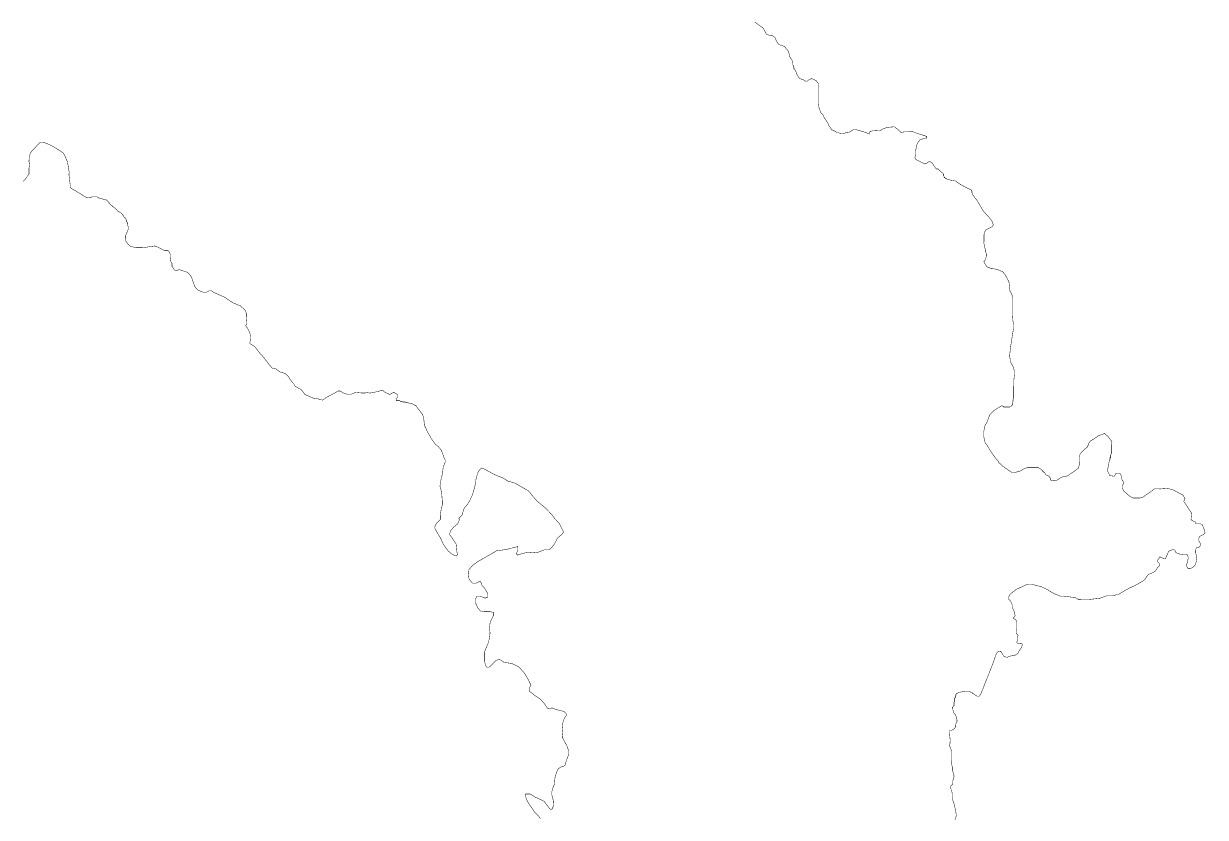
# Model space of a CAD drawing. Header units: metres. Extents: x 273899 to 302286, y 1977397 to 2102169.
# Drawn here: x 290609 to 298278, y 2013582 to 2018734 of the extents above; entities that cross this region are included whole.
import ezdxf

# ---------------------------------------------------------------- set-up
doc = ezdxf.new("R2010")
doc.units = ezdxf.units.M
doc.header["$MEASUREMENT"] = 0
doc.layers.add('HAZARDS LINE', color=1, linetype='Continuous')

msp = doc.modelspace()

# ---------------------------------------------------------------- linework, layer by layer
at = {"layer": 'HAZARDS LINE', "lineweight": 18}
for points in [[(296653.3, 2013565.8, 3, 3, 0), (296661.6, 2013593.8, 3, 3, 0), (296657.8, 2013621.8, 3, 3, 0), (296646.1, 2013674, 3, 3, 0), (296634.4, 2013706.1, 3, 3, 0), (296634.4, 2013718.1, 3, 3, 0), (296634.6, 2013742.1, 3, 3, 0), (296630.7, 2013754.2, 3, 3, 0), (296626.8, 2013766.2, 3, 3, 0), (296622.9, 2013778.2, 3, 3, 0), (296626.9, 2013786.2, 3, 3, 0), (296635, 2013794.2, 3, 3, 0), (296639.1, 2013806.1, 3, 3, 0), (296639.2, 2013822.1, 3, 3, 0), (296643.3, 2013834.1, 3, 3, 0), (296647.4, 2013850.1, 3, 3, 0), (296643.5, 2013862.2, 3, 3, 0), (296639.6, 2013878.2, 3, 3, 0), (296635.7, 2013890.2, 3, 3, 0), (296635.8, 2013906.2, 3, 3, 0), (296632, 2013926.3, 3, 3, 0), (296628, 2013934.3, 3, 3, 0), (296632.1, 2013950.3, 3, 3, 0), (296632.6, 2014010.4, 3, 3, 0), (296632.6, 2014014.4, 3, 3, 0), (296628.6, 2014018.4, 3, 3, 0), (296624.7, 2014030.4, 3, 3, 0), (296620.8, 2014038.5, 3, 3, 0), (296616.9, 2014050.5, 3, 3, 0), (296616.9, 2014054.5, 3, 3, 0), (296621, 2014062.5, 3, 3, 0), (296621.2, 2014090.5, 3, 3, 0), (296617.4, 2014126.6, 3, 3, 0), (296617.5, 2014142.6, 3, 3, 0), (296621.6, 2014146.6, 3, 3, 0), (296625.6, 2014146.5, 3, 3, 0), (296637.6, 2014150.4, 3, 3, 0), (296649.7, 2014158.4, 3, 3, 0), (296657.8, 2014170.3, 3, 3, 0), (296657.8, 2014178.3, 3, 3, 0), (296657.9, 2014190.3, 3, 3, 0), (296661.9, 2014194.3, 3, 3, 0), (296666, 2014202.3, 3, 3, 0), (296666.1, 2014214.3, 3, 3, 0), (296662.2, 2014230.3, 3, 3, 0), (296658.3, 2014242.4, 3, 3, 0), (296654.4, 2014250.4, 3, 3, 0), (296646.4, 2014258.5, 3, 3, 0), (296642.5, 2014270.5, 3, 3, 0), (296638.6, 2014282.5, 3, 3, 0), (296638.6, 2014286.6, 3, 3, 0), (296634.6, 2014286.6, 3, 3, 0), (296634.6, 2014290.6, 3, 3, 0), (296634.7, 2014294.6, 3, 3, 0), (296638.7, 2014294.6, 3, 3, 0), (296638.7, 2014298.6, 3, 3, 0), (296642.7, 2014302.5, 3, 3, 0), (296642.8, 2014306.5, 3, 3, 0), (296646.8, 2014306.5, 3, 3, 0), (296646.8, 2014310.5, 3, 3, 0), (296646.8, 2014314.5, 3, 3, 0), (296646.8, 2014318.5, 3, 3, 0), (296646.9, 2014322.5, 3, 3, 0), (296646.9, 2014326.5, 3, 3, 0), (296646.9, 2014330.5, 3, 3, 0), (296651, 2014334.5, 3, 3, 0), (296651, 2014338.5, 3, 3, 0), (296651, 2014342.5, 3, 3, 0), (296651.1, 2014346.5, 3, 3, 0), (296651.1, 2014350.5, 3, 3, 0), (296651.1, 2014354.5, 3, 3, 0), (296651.1, 2014358.5, 3, 3, 0), (296655.1, 2014358.5, 3, 3, 0), (296655.2, 2014362.5, 3, 3, 0), (296655.2, 2014366.5, 3, 3, 0), (296655.2, 2014370.5, 3, 3, 0), (296659.3, 2014374.5, 3, 3, 0), (296659.3, 2014378.5, 3, 3, 0), (296659.3, 2014382.5, 3, 3, 0), (296679.4, 2014394.3, 3, 3, 0), (296683.4, 2014394.3, 3, 3, 0), (296723.5, 2014402, 3, 3, 0), (296735.5, 2014401.9, 3, 3, 0), (296739.5, 2014401.9, 3, 3, 0), (296743.5, 2014401.9, 3, 3, 0), (296747.5, 2014401.9, 3, 3, 0), (296751.5, 2014397.8, 3, 3, 0), (296755.5, 2014393.8, 3, 3, 0), (296763.4, 2014389.7, 3, 3, 0), (296767.5, 2014389.7, 3, 3, 0), (296767.4, 2014385.7, 3, 3, 0), (296771.4, 2014385.7, 3, 3, 0), (296795.3, 2014369.5, 3, 3, 0), (296811.3, 2014369.4, 3, 3, 0), (296819.4, 2014381.3, 3, 3, 0), (296831.6, 2014409.2, 3, 3, 0), (296848, 2014453.2, 3, 3, 0), (296872.4, 2014513, 3, 3, 0), (296905.1, 2014596.9, 3, 3, 0), (296917.4, 2014636.8, 3, 3, 0), (296929.5, 2014656.7, 3, 3, 0), (296949.6, 2014660.6, 3, 3, 0), (296961.4, 2014644.5, 3, 3, 0), (296969.3, 2014628.4, 3, 3, 0), (296989.3, 2014620.3, 3, 3, 0), (297005.4, 2014628.2, 3, 3, 0), (297029.4, 2014632, 3, 3, 0), (297045.4, 2014635.9, 3, 3, 0), (297061.5, 2014647.8, 3, 3, 0), (297069.7, 2014663.7, 3, 3, 0), (297077.8, 2014675.7, 3, 3, 0), (297085.9, 2014687.6, 3, 3, 0), (297090, 2014707.6, 3, 3, 0), (297086, 2014711.6, 3, 3, 0), (297078, 2014711.7, 3, 3, 0), (297066, 2014707.8, 3, 3, 0), (297054, 2014715.9, 3, 3, 0), (297058.2, 2014735.9, 3, 3, 0), (297058.3, 2014747.9, 3, 3, 0), (297062.4, 2014763.9, 3, 3, 0), (297050.5, 2014776, 3, 3, 0), (297050.6, 2014788, 3, 3, 0), (297050.6, 2014796, 3, 3, 0), (297054.7, 2014804, 3, 3, 0), (297054.8, 2014820, 3, 3, 0), (297054.9, 2014836, 3, 3, 0), (297055, 2014852, 3, 3, 0), (297047.1, 2014864.1, 3, 3, 0), (297043.1, 2014868.1, 3, 3, 0), (297035.2, 2014872.2, 3, 3, 0), (297031.2, 2014876.2, 3, 3, 0), (297043.3, 2014892.1, 3, 3, 0), (297039.4, 2014908.2, 3, 3, 0), (297035.5, 2014924.2, 3, 3, 0), (297023.7, 2014948.3, 3, 3, 0), (297023.8, 2014964.3, 3, 3, 0), (297012, 2014988.4, 3, 3, 0), (297008, 2014992.5, 3, 3, 0), (297004.1, 2014996.5, 3, 3, 0), (297000, 2014996.5, 3, 3, 0), (297000.1, 2015000.5, 3, 3, 0), (297000.1, 2015004.5, 3, 3, 0), (297000.1, 2015008.5, 3, 3, 0), (297000.2, 2015012.5, 3, 3, 0), (297004.2, 2015016.5, 3, 3, 0), (297004.2, 2015020.5, 3, 3, 0), (297008.3, 2015024.5, 3, 3, 0), (297008.3, 2015028.5, 3, 3, 0), (297032.4, 2015048.3, 3, 3, 0), (297048.5, 2015060.2, 3, 3, 0), (297104.8, 2015087.8, 3, 3, 0), (297108.8, 2015087.8, 3, 3, 0), (297112.8, 2015091.8, 3, 3, 0), (297116.8, 2015091.7, 3, 3, 0), (297128.9, 2015095.7, 3, 3, 0), (297132.9, 2015095.6, 3, 3, 0), (297136.9, 2015095.6, 3, 3, 0), (297140.9, 2015095.6, 3, 3, 0), (297144.9, 2015095.5, 3, 3, 0), (297148.9, 2015095.5, 3, 3, 0), (297152.9, 2015095.5, 3, 3, 0), (297156.9, 2015095.5, 3, 3, 0), (297176.8, 2015087.3, 3, 3, 0), (297200.8, 2015083.1, 3, 3, 0), (297224.8, 2015074.9, 3, 3, 0), (297256.7, 2015058.7, 3, 3, 0), (297260.7, 2015054.7, 3, 3, 0), (297296.5, 2015034.4, 3, 3, 0), (297336.4, 2015018.1, 3, 3, 0), (297360.5, 2015017.9, 3, 3, 0), (297392.4, 2015013.7, 3, 3, 0), (297432.4, 2015009.4, 3, 3, 0), (297452.4, 2014997.2, 3, 3, 0), (297476.4, 2014997, 3, 3, 0), (297500.4, 2014996.9, 3, 3, 0), (297524.4, 2014996.7, 3, 3, 0), (297592.5, 2015004.2, 3, 3, 0), (297612.6, 2015012.1, 3, 3, 0), (297636.7, 2015019.9, 3, 3, 0), (297672.7, 2015019.6, 3, 3, 0), (297716.8, 2015031.3, 3, 3, 0), (297736.9, 2015043.2, 3, 3, 0), (297757, 2015055, 3, 3, 0), (297785.1, 2015070.8, 3, 3, 0), (297813.2, 2015082.7, 3, 3, 0), (297841.4, 2015098.5, 3, 3, 0), (297869.5, 2015114.3, 3, 3, 0), (297885.6, 2015126.2, 3, 3, 0), (297897.8, 2015146.1, 3, 3, 0), (297905.9, 2015158, 3, 3, 0), (297925.9, 2015165.9, 3, 3, 0), (297942, 2015173.8, 3, 3, 0), (297954.1, 2015181.7, 3, 3, 0), (297966.2, 2015201.6, 3, 3, 0), (297982.4, 2015217.5, 3, 3, 0), (297982.4, 2015225.5, 3, 3, 0), (297970.5, 2015237.6, 3, 3, 0), (297966.6, 2015249.7, 3, 3, 0), (297974.7, 2015261.6, 3, 3, 0), (297982.8, 2015273.6, 3, 3, 0), (297998.7, 2015265.5, 3, 3, 0), (298018.7, 2015261.3, 3, 3, 0), (298022.8, 2015269.3, 3, 3, 0), (298030.9, 2015289.2, 3, 3, 0), (298039.1, 2015309.2, 3, 3, 0), (298067.2, 2015321, 3, 3, 0), (298079.1, 2015316.9, 3, 3, 0), (298087, 2015300.8, 3, 3, 0), (298103, 2015292.7, 3, 3, 0), (298135, 2015288.5, 3, 3, 0), (298151, 2015288.4, 3, 3, 0), (298163, 2015284.3, 3, 3, 0), (298166.9, 2015268.2, 3, 3, 0), (298162.7, 2015244.2, 3, 3, 0), (298154.5, 2015216.3, 3, 3, 0), (298166.3, 2015196.2, 3, 3, 0), (298178.3, 2015196.1, 3, 3, 0), (298194.4, 2015204, 3, 3, 0), (298210.5, 2015219.9, 3, 3, 0), (298218.7, 2015239.8, 3, 3, 0), (298222.9, 2015263.8, 3, 3, 0), (298219, 2015279.9, 3, 3, 0), (298215.1, 2015299.9, 3, 3, 0), (298215.3, 2015319.9, 3, 3, 0), (298219.4, 2015331.9, 3, 3, 0), (298235.4, 2015335.8, 3, 3, 0), (298243.5, 2015343.7, 3, 3, 0), (298247.5, 2015355.7, 3, 3, 0), (298235.7, 2015375.8, 3, 3, 0), (298235.8, 2015395.8, 3, 3, 0), (298243.9, 2015407.8, 3, 3, 0), (298268, 2015419.6, 3, 3, 0), (298276.1, 2015431.6, 3, 3, 0), (298268.3, 2015455.6, 3, 3, 0), (298256.5, 2015483.8, 3, 3, 0), (298244.5, 2015487.9, 3, 3, 0), (298216.5, 2015488.1, 3, 3, 0), (298212.6, 2015500.1, 3, 3, 0), (298192.6, 2015508.2, 3, 3, 0), (298184.7, 2015516.3, 3, 3, 0), (298189, 2015556.3, 3, 3, 0), (298177.1, 2015572.4, 3, 3, 0), (298157.3, 2015604.6, 3, 3, 0), (298137.5, 2015632.8, 3, 3, 0), (298145.6, 2015648.7, 3, 3, 0), (298133.8, 2015672.8, 3, 3, 0), (298074, 2015705.3, 3, 3, 0), (298034, 2015717.6, 3, 3, 0), (297986, 2015713.9, 3, 3, 0), (297946, 2015714.2, 3, 3, 0), (297921.8, 2015694.4, 3, 3, 0), (297897.7, 2015678.5, 3, 3, 0), (297869.5, 2015658.7, 3, 3, 0), (297853.5, 2015654.9, 3, 3, 0), (297829.4, 2015655, 3, 3, 0), (297809.4, 2015655.2, 3, 3, 0), (297785.5, 2015667.4, 3, 3, 0), (297749.7, 2015699.6, 3, 3, 0), (297737.9, 2015719.8, 3, 3, 0), (297738, 2015735.8, 3, 3, 0), (297750.1, 2015751.7, 3, 3, 0), (297734.3, 2015779.8, 3, 3, 0), (297730.5, 2015803.9, 3, 3, 0), (297722.5, 2015815.9, 3, 3, 0), (297698.5, 2015816.1, 3, 3, 0), (297686.4, 2015796.2, 3, 3, 0), (297658.4, 2015800.4, 3, 3, 0), (297642.6, 2015832.5, 3, 3, 0), (297655.1, 2015900.5, 3, 3, 0), (297659.1, 2015904.5, 3, 3, 0), (297659.2, 2015912.5, 3, 3, 0), (297659.2, 2015916.5, 3, 3, 0), (297663.2, 2015916.5, 3, 3, 0), (297663.4, 2015932.5, 3, 3, 0), (297663.4, 2015936.5, 3, 3, 0), (297667.4, 2015940.5, 3, 3, 0), (297667.5, 2015956.5, 3, 3, 0), (297667.6, 2015960.5, 3, 3, 0), (297667.7, 2015976.5, 3, 3, 0), (297667.7, 2015980.5, 3, 3, 0), (297667.9, 2016000.5, 3, 3, 0), (297672, 2016020.5, 3, 3, 0), (297668, 2016024.5, 3, 3, 0), (297668.1, 2016028.5, 3, 3, 0), (297664.1, 2016028.6, 3, 3, 0), (297644.2, 2016056.7, 3, 3, 0), (297628.3, 2016068.9, 3, 3, 0), (297624.4, 2016072.9, 3, 3, 0), (297620.3, 2016072.9, 3, 3, 0), (297580.2, 2016057.2, 3, 3, 0), (297576.2, 2016053.2, 3, 3, 0), (297540, 2016029.5, 3, 3, 0), (297536, 2016029.5, 3, 3, 0), (297519.8, 2016009.6, 3, 3, 0), (297519.8, 2016005.6, 3, 3, 0), (297515.7, 2015993.6, 3, 3, 0), (297511.7, 2015989.6, 3, 3, 0), (297511.6, 2015985.6, 3, 3, 0), (297487.5, 2015965.8, 3, 3, 0), (297467.3, 2015945.9, 3, 3, 0), (297459.1, 2015922, 3, 3, 0), (297459, 2015901.9, 3, 3, 0), (297458.9, 2015885.9, 3, 3, 0), (297462.9, 2015885.9, 3, 3, 0), (297454.6, 2015849.9, 3, 3, 0), (297450.6, 2015846, 3, 3, 0), (297422.4, 2015826.1, 3, 3, 0), (297382.2, 2015798.4, 3, 3, 0), (297346.1, 2015790.7, 3, 3, 0), (297313.9, 2015770.9, 3, 3, 0), (297293.9, 2015767, 3, 3, 0), (297273.9, 2015771.2, 3, 3, 0), (297273.9, 2015775.2, 3, 3, 0), (297274, 2015779.2, 3, 3, 0), (297270, 2015779.2, 3, 3, 0), (297270, 2015783.2, 3, 3, 0), (297270, 2015787.2, 3, 3, 0), (297266, 2015787.3, 3, 3, 0), (297266, 2015791.3, 3, 3, 0), (297266.1, 2015795.3, 3, 3, 0), (297262.1, 2015795.3, 3, 3, 0), (297258.1, 2015799.3, 3, 3, 0), (297250.1, 2015803.4, 3, 3, 0), (297246.1, 2015803.4, 3, 3, 0), (297242.1, 2015807.5, 3, 3, 0), (297238.2, 2015811.5, 3, 3, 0), (297238.2, 2015815.5, 3, 3, 0), (297234.2, 2015819.5, 3, 3, 0), (297230.3, 2015823.6, 3, 3, 0), (297226.3, 2015823.6, 3, 3, 0), (297226.3, 2015827.6, 3, 3, 0), (297222.3, 2015827.6, 3, 3, 0), (297222.3, 2015831.6, 3, 3, 0), (297218.3, 2015831.6, 3, 3, 0), (297218.3, 2015835.6, 3, 3, 0), (297214.3, 2015835.7, 3, 3, 0), (297214.4, 2015839.7, 3, 3, 0), (297194.4, 2015851.8, 3, 3, 0), (297190.4, 2015851.9, 3, 3, 0), (297186.4, 2015851.9, 3, 3, 0), (297182.4, 2015851.9, 3, 3, 0), (297174.4, 2015852, 3, 3, 0), (297170.4, 2015852, 3, 3, 0), (297158.4, 2015852.1, 3, 3, 0), (297150.4, 2015852.2, 3, 3, 0), (297142.4, 2015852.2, 3, 3, 0), (297138.4, 2015852.2, 3, 3, 0), (297130.4, 2015852.3, 3, 3, 0), (297126.4, 2015852.3, 3, 3, 0), (297122.4, 2015852.4, 3, 3, 0), (297098.3, 2015844.5, 3, 3, 0), (297082.2, 2015832.6, 3, 3, 0), (297058.1, 2015824.8, 3, 3, 0), (297038.1, 2015821, 3, 3, 0), (297022.1, 2015821.1, 3, 3, 0), (296974.3, 2015853.4, 3, 3, 0), (296970.3, 2015857.5, 3, 3, 0), (296966.3, 2015857.5, 3, 3, 0), (296942.5, 2015881.7, 3, 3, 0), (296938.5, 2015881.7, 3, 3, 0), (296938.5, 2015885.7, 3, 3, 0), (296930.6, 2015897.8, 3, 3, 0), (296926.6, 2015901.8, 3, 3, 0), (296922.6, 2015905.9, 3, 3, 0), (296918.7, 2015909.9, 3, 3, 0), (296898.9, 2015938.1, 3, 3, 0), (296875.1, 2015974.3, 3, 3, 0), (296847.4, 2016018.5, 3, 3, 0), (296839.7, 2016054.6, 3, 3, 0), (296839.9, 2016086.6, 3, 3, 0), (296844.1, 2016110.6, 3, 3, 0), (296848.2, 2016126.6, 3, 3, 0), (296860.4, 2016146.5, 3, 3, 0), (296872.6, 2016178.5, 3, 3, 0), (296880.7, 2016198.4, 3, 3, 0), (296900.9, 2016218.3, 3, 3, 0), (296929.1, 2016238.1, 3, 3, 0), (296957.2, 2016253.9, 3, 3, 0), (296969.2, 2016249.8, 3, 3, 0), (296969.2, 2016245.8, 3, 3, 0), (296973.2, 2016245.8, 3, 3, 0), (296997.2, 2016245.6, 3, 3, 0), (297001.2, 2016245.6, 3, 3, 0), (297005.2, 2016245.6, 3, 3, 0), (297009.2, 2016245.5, 3, 3, 0), (297013.2, 2016249.5, 3, 3, 0), (297017.2, 2016249.5, 3, 3, 0), (297017.2, 2016253.5, 3, 3, 0), (297021.2, 2016253.4, 3, 3, 0), (297021.3, 2016257.5, 3, 3, 0), (297025.3, 2016257.4, 3, 3, 0), (297025.3, 2016261.4, 3, 3, 0), (297025.3, 2016265.4, 3, 3, 0), (297025.4, 2016269.4, 3, 3, 0), (297029.5, 2016281.4, 3, 3, 0), (297029.5, 2016289.4, 3, 3, 0), (297029.5, 2016293.4, 3, 3, 0), (297033.6, 2016305.4, 3, 3, 0), (297034.5, 2016417.5, 3, 3, 0), (297038.7, 2016453.5, 3, 3, 0), (297038.9, 2016477.5, 3, 3, 0), (297031.1, 2016505.6, 3, 3, 0), (297011.3, 2016541.8, 3, 3, 0), (297011.4, 2016549.8, 3, 3, 0), (297007.6, 2016577.8, 3, 3, 0), (297011.9, 2016621.8, 3, 3, 0), (297024.6, 2016705.8, 3, 3, 0), (297032.9, 2016757.8, 3, 3, 0), (297033.1, 2016781.8, 3, 3, 0), (297029.3, 2016801.9, 3, 3, 0), (297025.6, 2016849.9, 3, 3, 0), (297025.6, 2016853.9, 3, 3, 0), (297026.1, 2016918, 3, 3, 0), (297026.4, 2016958, 3, 3, 0), (297030.4, 2016958, 3, 3, 0), (297026.4, 2016958, 3, 3, 0), (297026.4, 2016962, 3, 3, 0), (297022.5, 2016974.1, 3, 3, 0), (297022.5, 2016978.1, 3, 3, 0), (297014.6, 2016990.1, 3, 3, 0), (297010.7, 2016994.2, 3, 3, 0), (297003.1, 2017058.3, 3, 3, 0), (296979.4, 2017102.5, 3, 3, 0), (296963.6, 2017122.6, 3, 3, 0), (296927.7, 2017138.9, 3, 3, 0), (296899.7, 2017143.1, 3, 3, 0), (296887.7, 2017143.2, 3, 3, 0), (296871.7, 2017151.3, 3, 3, 0), (296859.7, 2017155.4, 3, 3, 0), (296851.8, 2017167.5, 3, 3, 0), (296843.9, 2017183.5, 3, 3, 0), (296840, 2017191.6, 3, 3, 0), (296844, 2017191.6, 3, 3, 0), (296852.1, 2017207.5, 3, 3, 0), (296856.2, 2017223.5, 3, 3, 0), (296856.3, 2017239.5, 3, 3, 0), (296852.4, 2017251.5, 3, 3, 0), (296852.5, 2017259.5, 3, 3, 0), (296848.6, 2017271.6, 3, 3, 0), (296844.7, 2017287.6, 3, 3, 0), (296840.8, 2017307.7, 3, 3, 0), (296840.9, 2017323.7, 3, 3, 0), (296841.1, 2017351.7, 3, 3, 0), (296841.2, 2017363.7, 3, 3, 0), (296849.4, 2017391.7, 3, 3, 0), (296861.5, 2017399.6, 3, 3, 0), (296893.7, 2017415.4, 3, 3, 0), (296901.7, 2017427.3, 3, 3, 0), (296893.9, 2017451.4, 3, 3, 0), (296882, 2017467.5, 3, 3, 0), (296838.3, 2017515.9, 3, 3, 0), (296794.8, 2017588.3, 3, 3, 0), (296767.1, 2017624.5, 3, 3, 0), (296767.1, 2017628.5, 3, 3, 0), (296763.2, 2017636.5, 3, 3, 0), (296763.2, 2017640.5, 3, 3, 0), (296763.2, 2017644.5, 3, 3, 0), (296759.3, 2017648.6, 3, 3, 0), (296759.3, 2017652.6, 3, 3, 0), (296755.3, 2017656.6, 3, 3, 0), (296727.4, 2017668.8, 3, 3, 0), (296683.5, 2017693.2, 3, 3, 0), (296655.7, 2017713.4, 3, 3, 0), (296651.7, 2017713.4, 3, 3, 0), (296647.7, 2017713.4, 3, 3, 0), (296607.7, 2017721.7, 3, 3, 0), (296603.7, 2017721.8, 3, 3, 0), (296599.7, 2017725.8, 3, 3, 0), (296595.7, 2017729.8, 3, 3, 0), (296591.7, 2017729.9, 3, 3, 0), (296587.8, 2017733.9, 3, 3, 0), (296583.8, 2017733.9, 3, 3, 0), (296583.8, 2017737.9, 3, 3, 0), (296579.8, 2017746, 3, 3, 0), (296579.9, 2017750, 3, 3, 0), (296579.9, 2017754, 3, 3, 0), (296575.9, 2017754, 3, 3, 0), (296576, 2017762, 3, 3, 0), (296564, 2017770.1, 3, 3, 0), (296544.1, 2017790.3, 3, 3, 0), (296532.1, 2017790.3, 3, 3, 0), (296500.4, 2017834.6, 3, 3, 0), (296484.5, 2017838.7, 3, 3, 0), (296468.4, 2017826.8, 3, 3, 0), (296456.3, 2017822.9, 3, 3, 0), (296400.5, 2017851.4, 3, 3, 0), (296392.6, 2017863.4, 3, 3, 0), (296396.7, 2017883.4, 3, 3, 0), (296396.9, 2017903.4, 3, 3, 0), (296401, 2017927.4, 3, 3, 0), (296405.2, 2017947.4, 3, 3, 0), (296413.3, 2017963.4, 3, 3, 0), (296425.4, 2017979.3, 3, 3, 0), (296457.6, 2017991.1, 3, 3, 0), (296469.6, 2017991, 3, 3, 0), (296469.6, 2017995, 3, 3, 0), (296469.6, 2017999, 3, 3, 0), (296469.6, 2018003, 3, 3, 0), (296465.6, 2018003, 3, 3, 0), (296389.8, 2018027.6, 3, 3, 0), (296373.8, 2018035.7, 3, 3, 0), (296349.8, 2018031.9, 3, 3, 0), (296329.8, 2018032, 3, 3, 0), (296301.7, 2018028.2, 3, 3, 0), (296281.8, 2018048.4, 3, 3, 0), (296269.9, 2018056.5, 3, 3, 0), (296262, 2018064.6, 3, 3, 0), (296217.9, 2018060.9, 3, 3, 0), (296189.8, 2018053.1, 3, 3, 0), (296169.7, 2018041.2, 3, 3, 0), (296117.7, 2018037.6, 3, 3, 0), (296101.6, 2018033.7, 3, 3, 0), (296097.5, 2018017.7, 3, 3, 0), (296065.6, 2018030, 3, 3, 0), (296009.6, 2018046.4, 3, 3, 0), (295993.6, 2018046.5, 3, 3, 0), (295981.6, 2018038.6, 3, 3, 0), (295969.5, 2018030.7, 3, 3, 0), (295945.5, 2018026.8, 3, 3, 0), (295929.4, 2018018.9, 3, 3, 0), (295913.4, 2018019.1, 3, 3, 0), (295909.4, 2018023.1, 3, 3, 0), (295905.4, 2018023.1, 3, 3, 0), (295901.4, 2018023.2, 3, 3, 0), (295897.4, 2018027.2, 3, 3, 0), (295889.4, 2018027.2, 3, 3, 0), (295881.4, 2018031.3, 3, 3, 0), (295873.5, 2018035.4, 3, 3, 0), (295869.5, 2018039.4, 3, 3, 0), (295857.5, 2018043.5, 3, 3, 0), (295853.5, 2018043.5, 3, 3, 0), (295849.6, 2018051.6, 3, 3, 0), (295833.7, 2018071.7, 3, 3, 0), (295833.8, 2018079.7, 3, 3, 0), (295829.8, 2018083.7, 3, 3, 0), (295825.8, 2018091.8, 3, 3, 0), (295810, 2018115.9, 3, 3, 0), (295798.1, 2018136, 3, 3, 0), (295798.2, 2018140, 3, 3, 0), (295782.3, 2018156.1, 3, 3, 0), (295770.5, 2018188.3, 3, 3, 0), (295766.7, 2018220.3, 3, 3, 0), (295767.4, 2018304.4, 3, 3, 0), (295767.6, 2018344.4, 3, 3, 0), (295751.8, 2018364.5, 3, 3, 0), (295723.9, 2018376.8, 3, 3, 0), (295719.9, 2018376.8, 3, 3, 0), (295707.8, 2018368.9, 3, 3, 0), (295703.8, 2018368.9, 3, 3, 0), (295699.8, 2018364.9, 3, 3, 0), (295695.7, 2018360.9, 3, 3, 0), (295691.7, 2018361, 3, 3, 0), (295683.7, 2018361, 3, 3, 0), (295679.7, 2018361.1, 3, 3, 0), (295679.7, 2018365.1, 3, 3, 0), (295675.7, 2018365.1, 3, 3, 0), (295671.7, 2018365.1, 3, 3, 0), (295671.8, 2018369.1, 3, 3, 0), (295643.8, 2018377.3, 3, 3, 0), (295628, 2018401.5, 3, 3, 0), (295624.1, 2018417.5, 3, 3, 0), (295616.2, 2018429.6, 3, 3, 0), (295616.2, 2018433.6, 3, 3, 0), (295612.2, 2018433.6, 3, 3, 0), (295612.2, 2018437.6, 3, 3, 0), (295608.2, 2018437.7, 3, 3, 0), (295608.3, 2018445.7, 3, 3, 0), (295608.3, 2018449.7, 3, 3, 0), (295604.3, 2018453.7, 3, 3, 0), (295604.4, 2018457.7, 3, 3, 0), (295604.4, 2018461.7, 3, 3, 0), (295600.4, 2018465.7, 3, 3, 0), (295600.4, 2018469.7, 3, 3, 0), (295600.5, 2018473.7, 3, 3, 0), (295600.5, 2018477.7, 3, 3, 0), (295596.6, 2018493.8, 3, 3, 0), (295580.8, 2018517.9, 3, 3, 0), (295573, 2018554, 3, 3, 0), (295545.3, 2018586.2, 3, 3, 0), (295521.3, 2018594.4, 3, 3, 0), (295509.3, 2018598.5, 3, 3, 0), (295493.5, 2018622.7, 3, 3, 0), (295485.6, 2018642.7, 3, 3, 0), (295469.7, 2018654.9, 3, 3, 0), (295445.7, 2018659, 3, 3, 0), (295433.7, 2018663.1, 3, 3, 0), (295425.8, 2018671.2, 3, 3, 0), (295410, 2018703.3, 3, 3, 0), (295354.3, 2018743.8, 3, 3, 0)], [(290607.4, 2017709.6, 3, 3, 0), (290623.5, 2017729.5, 3, 3, 0), (290643.8, 2017757.3, 3, 3, 0), (290644.1, 2017797.4, 3, 3, 0), (290648.2, 2017813.4, 3, 3, 0), (290644.3, 2017837.4, 3, 3, 0), (290644.6, 2017869.4, 3, 3, 0), (290648.7, 2017881.4, 3, 3, 0), (290652.8, 2017893.4, 3, 3, 0), (290664.9, 2017909.3, 3, 3, 0), (290681, 2017925.2, 3, 3, 0), (290697.2, 2017945.1, 3, 3, 0), (290717.3, 2017965, 3, 3, 0), (290737.3, 2017964.8, 3, 3, 0), (290785.2, 2017944.5, 3, 3, 0), (290841, 2017912, 3, 3, 0), (290868.9, 2017891.8, 3, 3, 0), (290872.8, 2017883.8, 3, 3, 0), (290892.5, 2017839.6, 3, 3, 0), (290900.2, 2017799.5, 3, 3, 0), (290904.1, 2017775.5, 3, 3, 0), (290903.9, 2017747.4, 3, 3, 0), (290911.4, 2017687.3, 3, 3, 0), (290911.3, 2017675.3, 3, 3, 0), (290915.3, 2017667.3, 3, 3, 0), (290927.2, 2017659.2, 3, 3, 0), (290955.1, 2017643, 3, 3, 0), (291014.9, 2017606.5, 3, 3, 0), (291038.9, 2017602.3, 3, 3, 0), (291042.9, 2017606.3, 3, 3, 0), (291046.9, 2017606.3, 3, 3, 0), (291051, 2017610.2, 3, 3, 0), (291087, 2017610, 3, 3, 0), (291087, 2017606, 3, 3, 0), (291091, 2017605.9, 3, 3, 0), (291094.9, 2017601.9, 3, 3, 0), (291098.9, 2017601.9, 3, 3, 0), (291142.9, 2017589.6, 3, 3, 0), (291146.9, 2017589.5, 3, 3, 0), (291162.8, 2017573.4, 3, 3, 0), (291162.8, 2017569.4, 3, 3, 0), (291174.7, 2017557.3, 3, 3, 0), (291186.6, 2017549.2, 3, 3, 0), (291186.6, 2017545.2, 3, 3, 0), (291190.6, 2017545.2, 3, 3, 0), (291214.5, 2017525, 3, 3, 0), (291218.4, 2017516.9, 3, 3, 0), (291222.4, 2017516.9, 3, 3, 0), (291226.4, 2017512.9, 3, 3, 0), (291230.4, 2017512.8, 3, 3, 0), (291234.4, 2017508.8, 3, 3, 0), (291242.3, 2017504.8, 3, 3, 0), (291250.3, 2017496.7, 3, 3, 0), (291254.3, 2017492.7, 3, 3, 0), (291254.2, 2017488.7, 3, 3, 0), (291266.1, 2017472.5, 3, 3, 0), (291270.1, 2017472.5, 3, 3, 0), (291270.1, 2017464.5, 3, 3, 0), (291274.1, 2017464.5, 3, 3, 0), (291274, 2017456.5, 3, 3, 0), (291278, 2017456.4, 3, 3, 0), (291277.9, 2017448.4, 3, 3, 0), (291281.9, 2017444.4, 3, 3, 0), (291281.9, 2017436.4, 3, 3, 0), (291285.7, 2017420.4, 3, 3, 0), (291289.7, 2017412.3, 3, 3, 0), (291289.6, 2017404.3, 3, 3, 0), (291281.5, 2017380.4, 3, 3, 0), (291277.4, 2017376.4, 3, 3, 0), (291277.4, 2017372.4, 3, 3, 0), (291269.3, 2017356.4, 3, 3, 0), (291269.2, 2017340.4, 3, 3, 0), (291273, 2017320.4, 3, 3, 0), (291288.9, 2017300.2, 3, 3, 0), (291304.8, 2017288.1, 3, 3, 0), (291336.8, 2017279.9, 3, 3, 0), (291376.8, 2017279.6, 3, 3, 0), (291408.8, 2017283.3, 3, 3, 0), (291432.9, 2017287.2, 3, 3, 0), (291460.9, 2017291, 3, 3, 0), (291480.9, 2017282.8, 3, 3, 0), (291504.8, 2017270.6, 3, 3, 0), (291520.8, 2017262.5, 3, 3, 0), (291544.8, 2017262.3, 3, 3, 0), (291552.7, 2017254.3, 3, 3, 0), (291560.6, 2017238.2, 3, 3, 0), (291560.4, 2017214.2, 3, 3, 0), (291564.3, 2017190.1, 3, 3, 0), (291572.2, 2017178.1, 3, 3, 0), (291572, 2017158, 3, 3, 0), (291587.9, 2017133.9, 3, 3, 0), (291603.8, 2017129.8, 3, 3, 0), (291615.9, 2017137.7, 3, 3, 0), (291631.9, 2017133.6, 3, 3, 0), (291667.8, 2017121.3, 3, 3, 0), (291675.8, 2017117.3, 3, 3, 0), (291687.7, 2017105.2, 3, 3, 0), (291695.6, 2017093.1, 3, 3, 0), (291703.5, 2017077, 3, 3, 0), (291711.3, 2017048.9, 3, 3, 0), (291723.1, 2017020.8, 3, 3, 0), (291739, 2017004.7, 3, 3, 0), (291759, 2016996.5, 3, 3, 0), (291782.9, 2016988.4, 3, 3, 0), (291799, 2016992.2, 3, 3, 0), (291815, 2017000.1, 3, 3, 0), (291827.1, 2017000, 3, 3, 0), (291847, 2016987.9, 3, 3, 0), (291910.8, 2016959.4, 3, 3, 0), (291966.6, 2016923, 3, 3, 0), (292002.5, 2016906.7, 3, 3, 0), (292010.5, 2016906.6, 3, 3, 0), (292046.3, 2016874.3, 3, 3, 0), (292054.2, 2016854.3, 3, 3, 0), (292054, 2016838.2, 3, 3, 0), (292057.7, 2016794.2, 3, 3, 0), (292057.6, 2016782.2, 3, 3, 0), (292049.6, 2016774.2, 3, 3, 0), (292061.5, 2016758.1, 3, 3, 0), (292077.2, 2016726, 3, 3, 0), (292081.1, 2016705.9, 3, 3, 0), (292080.9, 2016685.9, 3, 3, 0), (292076.7, 2016657.9, 3, 3, 0), (292096.7, 2016645.8, 3, 3, 0), (292112.6, 2016633.6, 3, 3, 0), (292136.4, 2016601.4, 3, 3, 0), (292172.1, 2016561.1, 3, 3, 0), (292195.9, 2016528.9, 3, 3, 0), (292223.7, 2016496.7, 3, 3, 0), (292247.6, 2016492.5, 3, 3, 0), (292255.6, 2016484.5, 3, 3, 0), (292275.5, 2016472.3, 3, 3, 0), (292303.5, 2016464.1, 3, 3, 0), (292315.4, 2016456, 3, 3, 0), (292327.3, 2016443.9, 3, 3, 0), (292339.2, 2016423.8, 3, 3, 0), (292351.1, 2016407.7, 3, 3, 0), (292363, 2016395.6, 3, 3, 0), (292366.9, 2016383.6, 3, 3, 0), (292386.9, 2016371.4, 3, 3, 0), (292410.8, 2016359.2, 3, 3, 0), (292434.6, 2016327, 3, 3, 0), (292462.5, 2016314.8, 3, 3, 0), (292490.4, 2016302.6, 3, 3, 0), (292518.4, 2016298.4, 3, 3, 0), (292550.4, 2016290.1, 3, 3, 0), (292570.5, 2016306, 3, 3, 0), (292598.6, 2016321.8, 3, 3, 0), (292630.8, 2016337.6, 3, 3, 0), (292642.8, 2016345.5, 3, 3, 0), (292650.9, 2016349.5, 3, 3, 0), (292662.9, 2016349.4, 3, 3, 0), (292682.8, 2016337.2, 3, 3, 0), (292706.8, 2016329, 3, 3, 0), (292734.8, 2016328.8, 3, 3, 0), (292746.8, 2016332.7, 3, 3, 0), (292762.9, 2016340.6, 3, 3, 0), (292806.9, 2016336.3, 3, 3, 0), (292826.9, 2016336.2, 3, 3, 0), (292834.9, 2016340.1, 3, 3, 0), (292854.9, 2016336, 3, 3, 0), (292879, 2016339.8, 3, 3, 0), (292911.1, 2016347.6, 3, 3, 0), (292927.1, 2016351.4, 3, 3, 0), (292939.1, 2016355.4, 3, 3, 0), (292951, 2016343.3, 3, 3, 0), (292975, 2016331.1, 3, 3, 0), (292987, 2016327, 3, 3, 0), (292991, 2016331, 3, 3, 0), (293007.1, 2016338.9, 3, 3, 0), (293015.1, 2016338.8, 3, 3, 0), (293035, 2016326.6, 3, 3, 0), (293034.9, 2016310.6, 3, 3, 0), (293026.7, 2016294.7, 3, 3, 0), (293026.7, 2016286.7, 3, 3, 0), (293050.7, 2016286.5, 3, 3, 0), (293054.7, 2016282.5, 3, 3, 0), (293066.7, 2016282.4, 3, 3, 0), (293070.7, 2016278.3, 3, 3, 0), (293086.7, 2016278.2, 3, 3, 0), (293090.6, 2016274.2, 3, 3, 0), (293098.6, 2016274.1, 3, 3, 0), (293130.6, 2016265.9, 3, 3, 0), (293154.5, 2016253.7, 3, 3, 0), (293166.4, 2016237.6, 3, 3, 0), (293182.3, 2016217.5, 3, 3, 0), (293198.2, 2016197.3, 3, 3, 0), (293206, 2016169.3, 3, 3, 0), (293209.7, 2016129.2, 3, 3, 0), (293213.6, 2016121.2, 3, 3, 0), (293213.6, 2016117.2, 3, 3, 0), (293217.6, 2016113.1, 3, 3, 0), (293225.4, 2016093, 3, 3, 0), (293257, 2016036.8, 3, 3, 0), (293280.8, 2016004.6, 3, 3, 0), (293300.7, 2015988.4, 3, 3, 0), (293320.5, 2015964.2, 3, 3, 0), (293336.2, 2015920.1, 3, 3, 0), (293344.1, 2015904, 3, 3, 0), (293344, 2015884, 3, 3, 0), (293331.8, 2015856.1, 3, 3, 0), (293327.5, 2015816.1, 3, 3, 0), (293319.2, 2015784.1, 3, 3, 0), (293315, 2015756.1, 3, 3, 0), (293310.8, 2015732.1, 3, 3, 0), (293318.6, 2015704, 3, 3, 0), (293322.5, 2015680, 3, 3, 0), (293326.1, 2015635.9, 3, 3, 0), (293326, 2015611.9, 3, 3, 0), (293317.7, 2015575.9, 3, 3, 0), (293313.5, 2015543.9, 3, 3, 0), (293313.3, 2015515.9, 3, 3, 0), (293293.1, 2015496, 3, 3, 0), (293281, 2015480.1, 3, 3, 0), (293276.8, 2015460.1, 3, 3, 0), (293296.6, 2015424, 3, 3, 0), (293316.4, 2015391.8, 3, 3, 0), (293332.1, 2015355.6, 3, 3, 0), (293363.8, 2015311.4, 3, 3, 0), (293387.7, 2015291.2, 3, 3, 0), (293415.6, 2015279, 3, 3, 0), (293423.7, 2015286.9, 3, 3, 0), (293419.9, 2015315, 3, 3, 0), (293416.2, 2015355, 3, 3, 0), (293400.3, 2015379.2, 3, 3, 0), (293384.5, 2015403.3, 3, 3, 0), (293372.6, 2015419.4, 3, 3, 0), (293380.8, 2015443.4, 3, 3, 0), (293396.9, 2015463.3, 3, 3, 0), (293425.1, 2015487.1, 3, 3, 0), (293433.2, 2015503, 3, 3, 0), (293437.3, 2015515, 3, 3, 0), (293433.4, 2015523, 3, 3, 0), (293453.6, 2015542.9, 3, 3, 0), (293465.9, 2015582.9, 3, 3, 0), (293469.9, 2015590.8, 3, 3, 0), (293490.1, 2015614.7, 3, 3, 0), (293506.3, 2015642.6, 3, 3, 0), (293522.6, 2015678.5, 3, 3, 0), (293530.8, 2015706.5, 3, 3, 0), (293539, 2015738.4, 3, 3, 0), (293543.2, 2015758.4, 3, 3, 0), (293543.3, 2015770.4, 3, 3, 0), (293547.4, 2015786.4, 3, 3, 0), (293555.6, 2015818.4, 3, 3, 0), (293571.8, 2015842.3, 3, 3, 0), (293583.9, 2015850.2, 3, 3, 0), (293607.8, 2015838, 3, 3, 0), (293667.6, 2015805.6, 3, 3, 0), (293719.5, 2015785.2, 3, 3, 0), (293751.4, 2015764.9, 3, 3, 0), (293795.3, 2015752.6, 3, 3, 0), (293831.2, 2015732.3, 3, 3, 0), (293867.1, 2015712, 3, 3, 0), (293887, 2015699.9, 3, 3, 0), (293906.8, 2015675.7, 3, 3, 0), (293922.7, 2015655.6, 3, 3, 0), (293950.5, 2015627.3, 3, 3, 0), (293994.3, 2015591, 3, 3, 0), (294014.1, 2015570.8, 3, 3, 0), (294038, 2015546.6, 3, 3, 0), (294057.8, 2015518.5, 3, 3, 0), (294085.6, 2015490.2, 3, 3, 0), (294101.4, 2015458.1, 3, 3, 0), (294113.2, 2015434, 3, 3, 0), (294105.1, 2015422, 3, 3, 0), (294072.9, 2015394.3, 3, 3, 0), (294056.7, 2015362.3, 3, 3, 0), (294052.6, 2015354.4, 3, 3, 0), (294036.4, 2015334.5, 3, 3, 0), (294020.3, 2015318.6, 3, 3, 0), (293988.3, 2015318.8, 3, 3, 0), (293968.2, 2015310.9, 3, 3, 0), (293936.1, 2015299.2, 3, 3, 0), (293888.1, 2015303.5, 3, 3, 0), (293848, 2015295.8, 3, 3, 0), (293811.9, 2015284.1, 3, 3, 0), (293808, 2015296.1, 3, 3, 0), (293816.1, 2015316.1, 3, 3, 0), (293816.3, 2015340.1, 3, 3, 0), (293740.1, 2015320.6, 3, 3, 0), (293680, 2015313.1, 3, 3, 0), (293631.8, 2015285.4, 3, 3, 0), (293555.4, 2015241.9, 3, 3, 0), (293523.2, 2015218.1, 3, 3, 0), (293499, 2015190.3, 3, 3, 0), (293494.8, 2015166.3, 3, 3, 0), (293498.6, 2015134.2, 3, 3, 0), (293510.5, 2015114.1, 3, 3, 0), (293522.4, 2015102, 3, 3, 0), (293546.4, 2015101.8, 3, 3, 0), (293558.5, 2015109.8, 3, 3, 0), (293574.5, 2015113.7, 3, 3, 0), (293582.3, 2015089.6, 3, 3, 0), (293598.2, 2015073.4, 3, 3, 0), (293621.9, 2015033.2, 3, 3, 0), (293621.8, 2015013.2, 3, 3, 0), (293605.7, 2015005.3, 3, 3, 0), (293569.8, 2015017.6, 3, 3, 0), (293549.8, 2015017.8, 3, 3, 0), (293541.6, 2014997.8, 3, 3, 0), (293541.5, 2014973.8, 3, 3, 0), (293557.2, 2014941.6, 3, 3, 0), (293573.1, 2014921.5, 3, 3, 0), (293601.1, 2014917.3, 3, 3, 0), (293637.1, 2014917, 3, 3, 0), (293657.1, 2014912.9, 3, 3, 0), (293656.9, 2014888.9, 3, 3, 0), (293636.6, 2014849, 3, 3, 0), (293632.3, 2014809, 3, 3, 0), (293636.1, 2014776.9, 3, 3, 0), (293631.8, 2014744.9, 3, 3, 0), (293623.6, 2014712.9, 3, 3, 0), (293611.4, 2014685, 3, 3, 0), (293599.2, 2014653.1, 3, 3, 0), (293598.7, 2014597, 3, 3, 0), (293610.5, 2014560.9, 3, 3, 0), (293614.5, 2014556.9, 3, 3, 0), (293626.5, 2014556.8, 3, 3, 0), (293634.5, 2014560.7, 3, 3, 0), (293646.6, 2014572.7, 3, 3, 0), (293674.8, 2014600.5, 3, 3, 0), (293694.9, 2014608.3, 3, 3, 0), (293710.8, 2014600.2, 3, 3, 0), (293726.8, 2014588.1, 3, 3, 0), (293758.8, 2014583.8, 3, 3, 0), (293778.7, 2014579.7, 3, 3, 0), (293806.7, 2014567.5, 3, 3, 0), (293826.6, 2014555.3, 3, 3, 0), (293858.4, 2014519.1, 3, 3, 0), (293882.1, 2014478.9, 3, 3, 0), (293897.9, 2014446.7, 3, 3, 0), (293901.8, 2014438.7, 3, 3, 0), (293893.7, 2014426.7, 3, 3, 0), (293889.6, 2014414.7, 3, 3, 0), (293893.5, 2014398.7, 3, 3, 0), (293905.4, 2014390.6, 3, 3, 0), (293925.3, 2014374.5, 3, 3, 0), (293961.2, 2014350.2, 3, 3, 0), (293977.1, 2014334, 3, 3, 0), (293992.9, 2014313.9, 3, 3, 0), (294008.8, 2014289.8, 3, 3, 0), (294024.8, 2014285.6, 3, 3, 0), (294036.8, 2014293.6, 3, 3, 0), (294064.8, 2014281.4, 3, 3, 0), (294088.7, 2014277.2, 3, 3, 0), (294116.7, 2014269, 3, 3, 0), (294128.6, 2014256.9, 3, 3, 0), (294132.5, 2014244.8, 3, 3, 0), (294124.5, 2014236.9, 3, 3, 0), (294116.4, 2014220.9, 3, 3, 0), (294108.2, 2014197, 3, 3, 0), (294103.9, 2014157, 3, 3, 0), (294107.6, 2014116.9, 3, 3, 0), (294107.4, 2014096.9, 3, 3, 0), (294135.1, 2014044.6, 3, 3, 0), (294146.9, 2014012.5, 3, 3, 0), (294146.7, 2013992.5, 3, 3, 0), (294130.4, 2013948.6, 3, 3, 0), (294122.2, 2013920.6, 3, 3, 0), (294114.1, 2013912.7, 3, 3, 0), (294094.1, 2013908.8, 3, 3, 0), (294078, 2013896.9, 3, 3, 0), (294065.7, 2013869, 3, 3, 0), (294057.5, 2013841, 3, 3, 0), (294053.2, 2013797, 3, 3, 0), (294045.1, 2013777.1, 3, 3, 0), (294036.9, 2013749.1, 3, 3, 0), (294036.7, 2013733.1, 3, 3, 0), (294040.6, 2013709, 3, 3, 0), (294048.4, 2013689, 3, 3, 0), (294048.2, 2013660.9, 3, 3, 0), (294044.1, 2013649, 3, 3, 0), (294036, 2013633, 3, 3, 0), (294028, 2013633.1, 3, 3, 0), (294012.1, 2013653.2, 3, 3, 0), (293988.4, 2013685.4, 3, 3, 0), (293964.4, 2013697.6, 3, 3, 0), (293928.5, 2013713.9, 3, 3, 0), (293896.6, 2013734.1, 3, 3, 0), (293868.6, 2013734.3, 3, 3, 0), (293864.6, 2013730.3, 3, 3, 0), (293872.4, 2013698.3, 3, 3, 0), (293888.2, 2013670.1, 3, 3, 0), (293908, 2013641.9, 3, 3, 0), (293927.8, 2013613.8, 3, 3, 0), (293951.6, 2013589.6, 3, 3, 0), (293963.5, 2013573.5, 3, 3, 0)]]:
    msp.add_lwpolyline(points, format="xyseb", dxfattribs=at)

doc.saveas('drawing.dxf')
